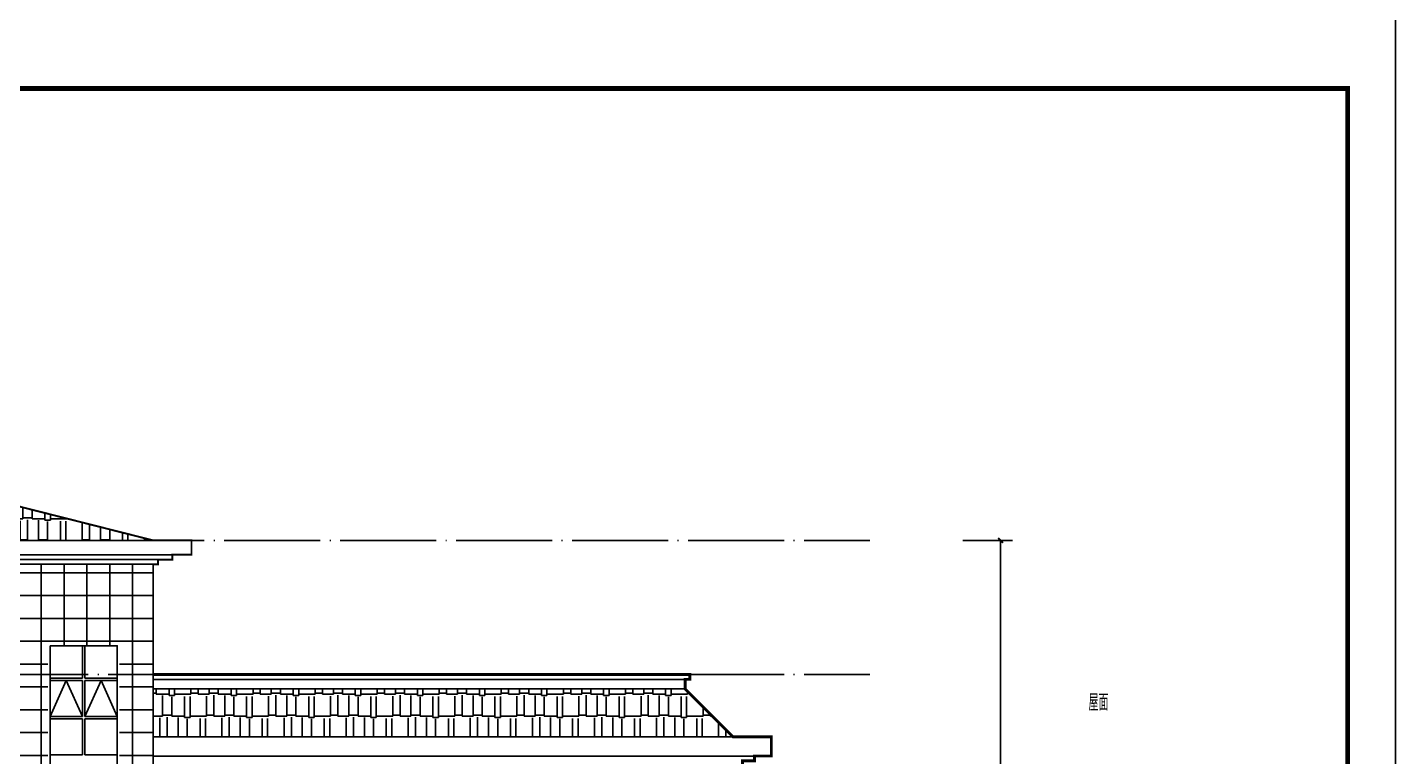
# Model space of a CAD drawing. Extents: x 115549 to 768939, y -502199 to 402497.
# Drawn here: x 212593 to 241145, y 14955 to 30172 of the extents above; entities that cross this region are included whole.
import ezdxf

# ---------------------------------------------------------------- set-up
doc = ezdxf.new("R2010")
doc.units = 0
doc.header["$LTSCALE"] = 1000
doc.header["$MEASUREMENT"] = 0
doc.linetypes.add('DOTE', pattern=[2.42, 2, -0.2, 0.02, -0.2])
for name, color, linetype in [('DOTE', 16, 'DOTE'), ('LM-玻璃', 146, 'Continuous'), ('PUB_DIM', 3, 'Continuous'), ('PUB_TEXT', 7, 'Continuous'), ('PUB_TITLE', 4, 'Continuous'), ('WINDOW', 4, 'Continuous'), ('看线', 163, 'Continuous'), ('立面线', 172, 'Continuous')]:
    doc.layers.add(name, color=color, linetype=linetype)
doc.styles.add('_TCH_DIM_T3', font='SIMPLEX', dxfattribs={"width": 0.705882, "bigfont": 'GBCBIG'})
doc.styles.get("Standard").update_dxf_attribs({"font": 'gbenor.shx', "bigfont": 'gbcbig.shx'})
doc.dimstyles.new('_TCH_ARCH&&100', dxfattribs={"dimtxt": 297.5, "dimasz": 100, "dimexe": 250, "dimexo": 300, "dimgap": 100, "dimtad": 1, "dimdec": 0, "dimzin": 0, "dimdsep": 46, "dimtxsty": '_TCH_DIM_T3', "dimblk": 'ARCHTICK', "dimcen": 0.09, "dimclrt": 7, "dimazin": 2, "dimtfac": 1, "dimtdec": 0, "dimtix": 1, "dimtmove": 2, "dimatfit": 3, "dimfxl": 1, "dimtolj": 1, "dimtzin": 0, "dimarcsym": 0})
pattern_1 = [(0, (-161450.86, -101699.97), (971.55, 457.2), [228.6, -190.5, 266.7, -114.3, 342.9, -152.4]), (0, (-161222.26, -101680.92), (971.55, 457.2), [190.5, -723.9, 152.4, -228.6]), (0, (-160765.06, -101728.55), (971.55, 457.2), [114.3, -1181.1]), (90, (-161450.86, -101699.97), (-323.85, 457.2), [438.15, -1390.65]), (90, (-161222.26, -101699.97), (-323.85, 457.2), [428.625, -1400.175]), (90, (-161031.76, -101699.97), (-323.85, 457.2), [400.05, -1428.75]), (90, (-160765.06, -101728.55), (-323.85, 457.2), [438.15, -1390.65]), (90, (-160650.76, -101728.55), (-323.85, 457.2), [438.15, -1390.65]), (90, (-160307.86, -101699.97), (-323.85, 457.2), [419.1, -1409.7])]

# ---------------------------------------------------------------- blocks, each defined once
blk = doc.blocks.new('_ArchTick')
at = {"color": 0, "linetype": 'ByBlock', "const_width": 0.4}
blk.add_lwpolyline([(-0.5, -0.5), (0.5, 0.5)], dxfattribs=at)
blk = doc.blocks.new('*D242')
at = {"layer": 'Defpoints', "color": 0, "transparency": 16777216}
for p in [(231811, 19467), (232901, 19467), (231811, -38533)]:
    blk.add_point(p, dxfattribs=at)
at = {"layer": 'PUB_DIM', "color": 0, "lineweight": -2, "transparency": 16777216}
for p, q in [((232111, 19467), (233151, 19467)), ((232901, -38533), (232901, 19467)), ((232111, -38533), (233151, -38533))]:
    blk.add_line(p, q, dxfattribs=at)
at = {"layer": 'PUB_DIM', "color": 0, "lineweight": -2, "transparency": 16777216, "xscale": 100, "yscale": 100, "zscale": 100}
for p, rotation in [((232901, 19467), 90), ((232901, -38533), 270)]:
    blk.add_blockref('_ArchTick', p, dxfattribs=dict(at, rotation=rotation))
at = {"layer": 'PUB_DIM', "color": 7, "transparency": 16777216, "insert": (232653, -9533), "char_height": 297.5, "attachment_point": 5, "rotation": 90, "style": '_TCH_DIM_T3'}
blk.add_mtext('\\A1;58000', dxfattribs=at)

msp = doc.modelspace()

# ---------------------------------------------------------------- hatches: boundary and pattern name
at = {"layer": '看线'}
h = msp.add_hatch(dxfattribs=at)
h.set_pattern_fill('AR-RSHKE', color=8, scale=150)
h.set_pattern_definition(pattern_1)
h.paths.add_polyline_path([(215218, 19467.3), (211268, 20466.7), (207317.9, 19467.3)])
h = msp.add_hatch(dxfattribs=at)
h.set_pattern_fill('ANSI37', color=8, scale=300, angle=45)
h.set_pattern_definition([(90, (-161450.86, -101699.97), (-476.25, 9e-14), []), (180, (-161450.86, -101699.97), (-9e-14, -476.25), [])])
h.paths.add_polyline_path([(207317.9, 18967.3), (215218, 18967.3), (215218, 9067), (207317.9, 9067)])
h.paths.add_polyline_path([(210068, 9317), (212168, 9317), (212168, 17267), (210068, 17267)], flags=16)
h.paths.add_polyline_path([(213018, 9317), (214518, 9317), (214518, 17267), (213018, 17267)], flags=16)
h = msp.add_hatch(dxfattribs=at)
h.set_pattern_fill('AR-RSHKE', color=8, scale=150)
h.set_pattern_definition(pattern_1)
h.paths.add_polyline_path([(227317.9, 15367.3), (227317.9, 15367.3), (226318.3, 16367), (215218, 16367), (215218, 15367.3)])

# ---------------------------------------------------------------- linework, layer by layer
at = {"const_width": 60}
msp.add_lwpolyline([(227317.9, 14767.7), (227517.9, 14767.7), (227517.9, 14867.7), (227767.6, 14867.7), (227767.6, 14967.7), (228117.9, 14967.7), (228117.9, 15367.3), (227317.9, 15367.3), (226317.5, 16367.7), (226317.5, 16567.7), (226417.5, 16567.7), (226417.5, 16667.7), (215217.8, 16667.7)], dxfattribs=at)
at = {"layer": 'DOTE'}
for p, q in [((192502.1, 19467), (230169.9, 19467)), ((192502.1, 16667), (230169.9, 16667))]:
    msp.add_line(p, q, dxfattribs=at)
at = {"layer": 'LM-玻璃', "ltscale": 0.2}
for p, q in [((213743, 17267), (213743, 16592)), ((213793, 17267), (213793, 16592)), ((213743, 16592), (213068, 16592)), ((214468, 16592), (213793, 16592)), ((213743, 16542), (213068, 16542)), ((213743, 16542), (213743, 15792)), ((214468, 16542), (213793, 16542)), ((213793, 16542), (213793, 15792)), ((213743, 15792), (213068, 15792)), ((213743, 15742), (213068, 15742)), ((213743, 15742), (213743, 14992)), ((214468, 15792), (213793, 15792)), ((214468, 15742), (213793, 15742)), ((213793, 15742), (213793, 14992)), ((213743, 14992), (213068, 14992)), ((214468, 14992), (213793, 14992))]:
    msp.add_line(p, q, dxfattribs=at)
at = {"layer": 'LM-玻璃', "ltscale": 0.2, "const_width": 1}
msp.add_lwpolyline([(213018, 17317), (214518, 17317), (214518, 9467), (213018, 9467)], close=True, dxfattribs=at)
at = {"layer": 'LM-玻璃', "ltscale": 0.2}
msp.add_lwpolyline([(213068, 17267), (214468, 17267), (214468, 9517), (213068, 9517)], close=True, dxfattribs=at)
at = {"layer": 'PUB_TITLE'}
msp.add_lwpolyline([(181745.2, 31397.5), (181745.2, -52702.5), (241145.2, -52702.5), (241145.2, 31397.5)], close=True, dxfattribs=at)
at = {"layer": 'PUB_TITLE', "const_width": 100}
msp.add_lwpolyline([(182745.2, 28897.5), (182745.2, -51702.5), (240145.2, -51702.5), (240145.2, 28897.5)], close=True, dxfattribs=at)
at = {"layer": 'WINDOW', "color": 250}
for points in [[(213068, 15792), (213405.5, 16542), (213743, 15792)], [(213793, 15792), (214130.5, 16542), (214468, 15792)]]:
    msp.add_lwpolyline(points, dxfattribs=at)
at = {"layer": '立面线', "color": 0}
for p, q in [((207317.9, 19467.3), (215218, 19467.3)), ((206917.9, 19167.3), (215618, 19167.3)), ((215318, 19067.3), (207217.9, 19067.3)), ((207317.9, 18967.3), (215218, 18968)), ((226317.5, 16567.7), (215217.8, 16567.7)), ((226318.3, 16367), (215217.8, 16367)), ((227317.9, 15367.3), (215217.8, 15367.3)), ((227767.6, 14967.7), (215217.8, 14967.7))]:
    msp.add_line(p, q, dxfattribs=at)
at = {"layer": '立面线', "color": 0, "const_width": 40}
for points in [[(215218.1, 17367.6), (215218, 18967.3), (215318, 18967.3), (215318, 19067.3), (215618, 19067.3), (215618, 19167.3), (216018, 19167.3), (216018, 19467.3), (215218, 19467.3), (211268, 20466.7)], [(215218, 17367.3), (215218, 11917)]]:
    msp.add_lwpolyline(points, dxfattribs=at)

# ---------------------------------------------------------------- texts
at = {"layer": 'PUB_TEXT', "width": 0.7}
msp.add_text('屋面', height=350, dxfattribs=at).set_placement((234735.9, 15910.7))

# ---------------------------------------------------------------- dimensions: what is measured, and where the dimension line sits
at = {"layer": 'PUB_DIM'}
dim = msp.add_aligned_dim(p1=(231810.6, -38533), p2=(231810.6, 19467), distance=-1090.7, dimstyle='_TCH_ARCH&&100', dxfattribs=at)
dim.commit()
dim.dimension.update_dxf_attribs({"geometry": '*D242', "text_midpoint": (232652.5, -9533)})

doc.saveas('drawing.dxf')
